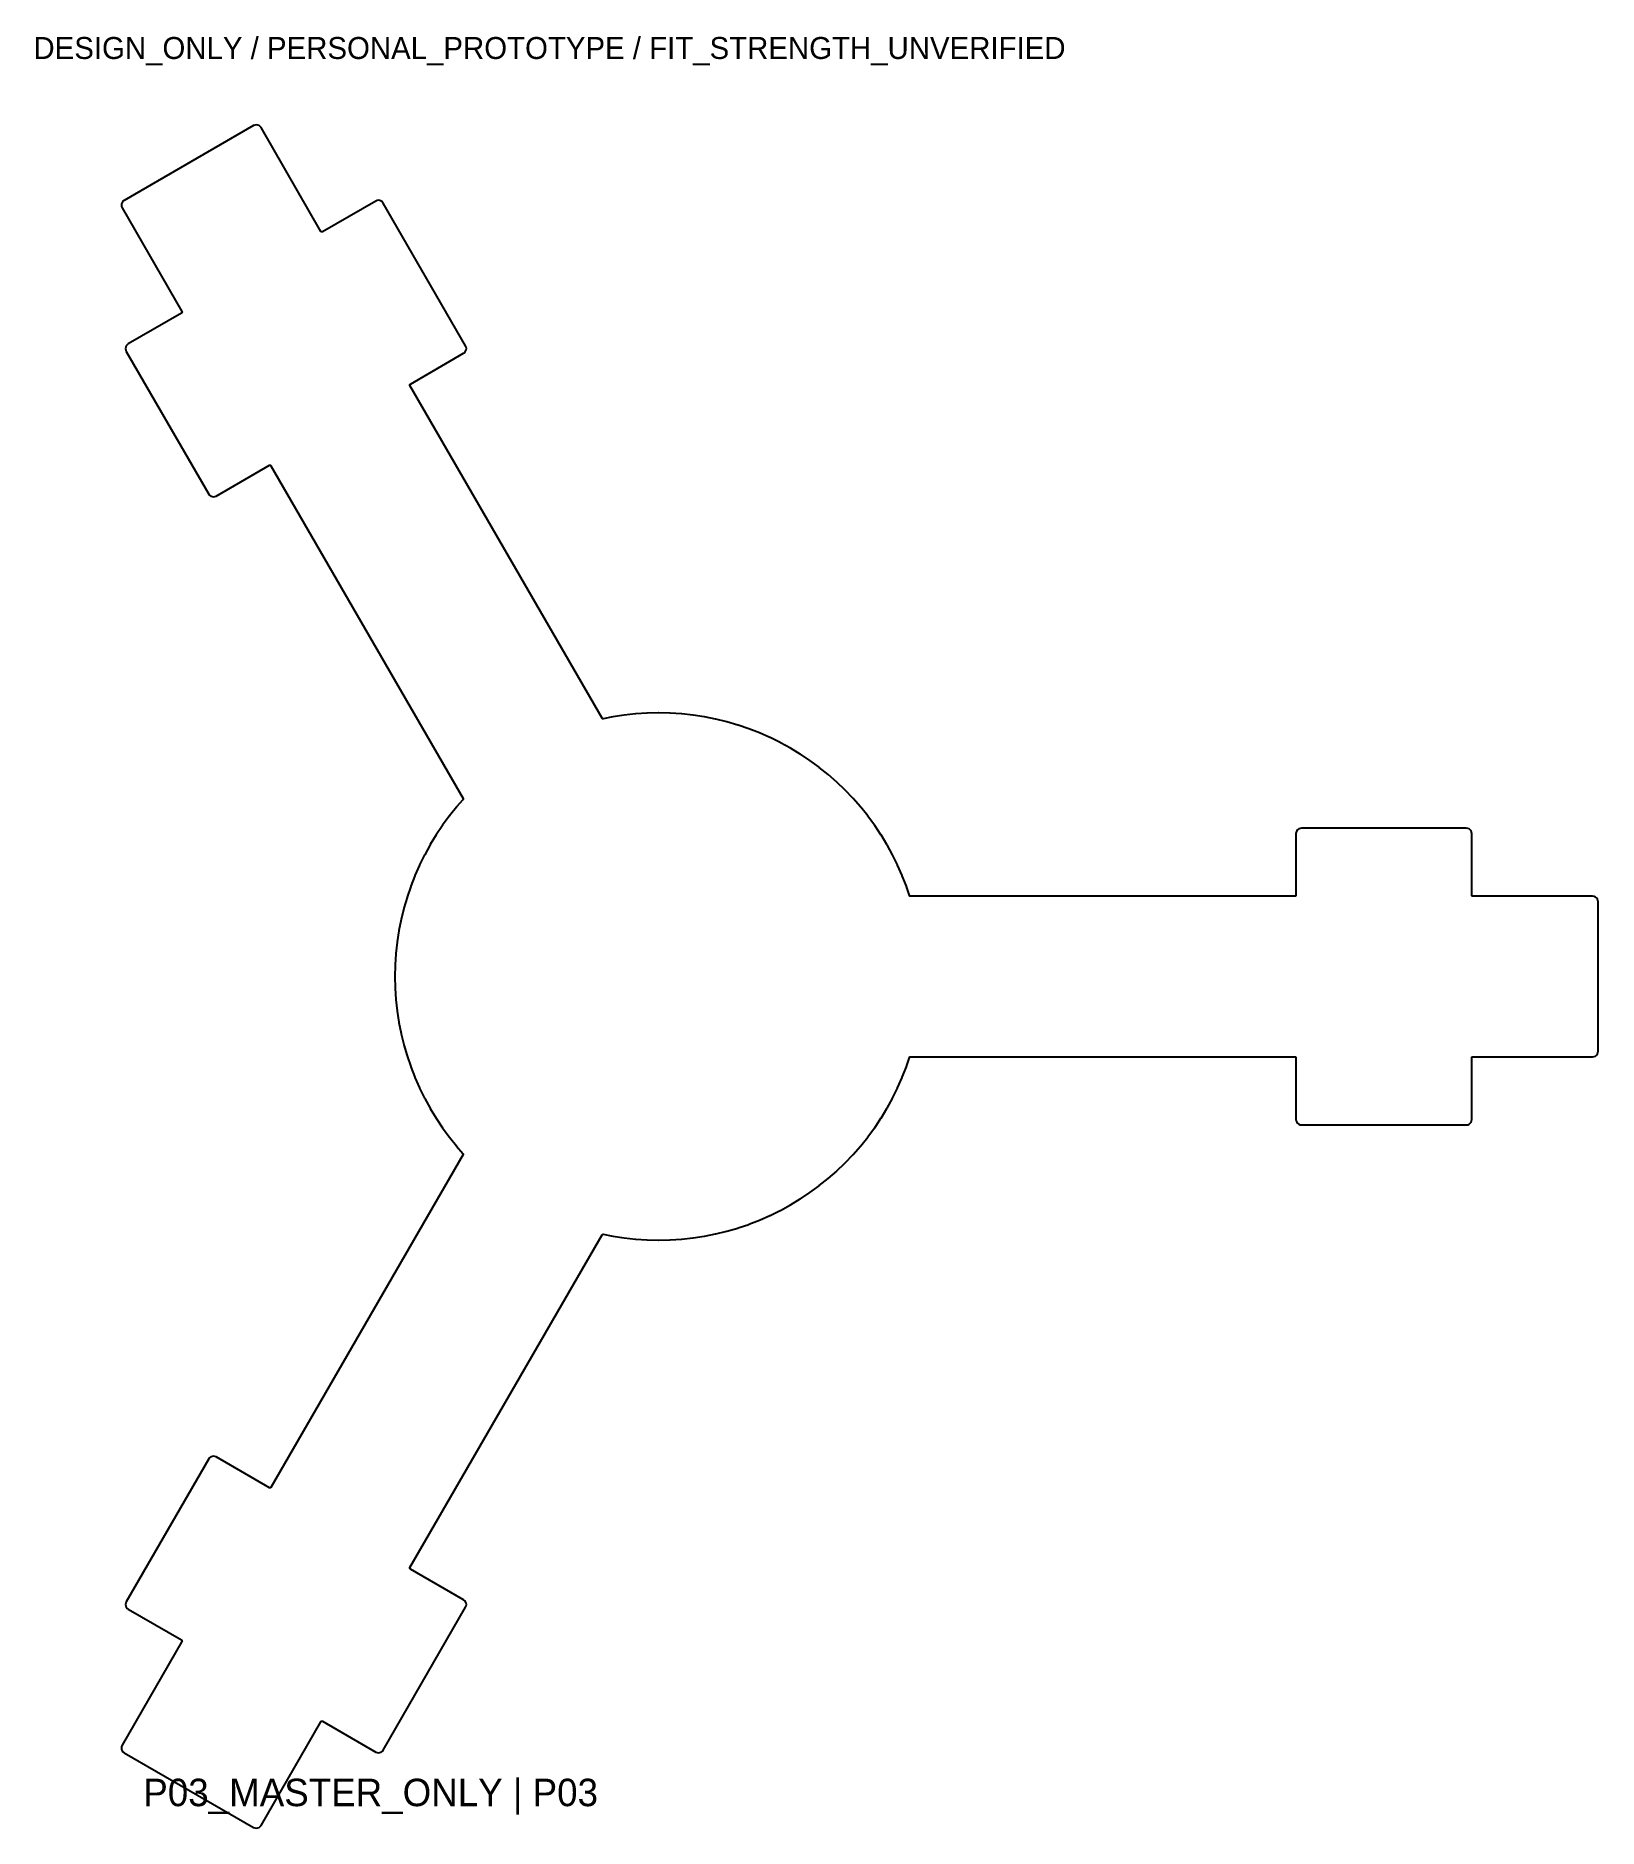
# Model space of a CAD drawing. Header units: millimetres. Extents: x 2 to 144, y 10 to 173.
import ezdxf

# ---------------------------------------------------------------- set-up
doc = ezdxf.new("R2010")
doc.units = ezdxf.units.MM
doc.layers.add('ANNOTATION_NOT_CUT', color=7, linetype='Continuous')
doc.layers.add('CUT_OUTER', color=1, linetype='Continuous')

msp = doc.modelspace()

# ---------------------------------------------------------------- linework, layer by layer
at = {"layer": 'CUT_OUTER'}
msp.add_lwpolyline([(15.480385, 27.126279), (15.516988, 27.089677), (15.530385, 27.039677), (15.516988, 26.989677), (10.066988, 17.55), (10.017037, 17.429409), (10, 17.3), (10.017037, 17.17059), (10.066988, 17.05), (10.146447, 16.946446), (10.25, 16.866987), (22.027946, 10.066987), (22.148536, 10.017037), (22.277946, 10), (22.407355, 10.017037), (22.527946, 10.066987), (22.631499, 10.146446), (22.710958, 10.25), (28.160958, 19.689677), (28.197561, 19.726279), (28.247561, 19.739677), (28.297561, 19.726279), (33.147303, 16.926279), (33.267894, 16.876329), (33.397303, 16.859292), (33.526713, 16.876329), (33.647303, 16.926279), (33.750857, 17.005738), (33.830316, 17.109292), (41.330316, 30.099673), (41.380266, 30.220263), (41.397303, 30.349673), (41.380266, 30.479082), (41.330316, 30.599673), (41.250857, 30.703226), (41.147303, 30.782686), (36.297561, 33.582686), (36.260958, 33.619288), (36.247561, 33.669288), (36.260958, 33.719288), (53.744623, 64.001884), (53.789955, 64.04297), (53.850735, 64.049962), (54.710716, 63.878901), (54.721437, 63.87689), (54.7322, 63.875113), (55.745561, 63.719142), (55.75636, 63.7176), (55.76719, 63.716295), (56.78639, 63.604674), (56.797246, 63.603605), (56.808122, 63.602773), (57.831221, 63.535715), (57.842113, 63.535121), (57.853015, 63.534764), (58.878066, 63.512397), (58.888973, 63.512278), (58.89988, 63.512397), (59.924931, 63.534764), (59.935833, 63.535121), (59.946725, 63.535715), (60.969824, 63.602773), (60.9807, 63.603605), (60.991556, 63.604674), (62.010756, 63.716295), (62.021586, 63.7176), (62.032385, 63.719142), (63.045746, 63.875113), (63.056509, 63.87689), (63.06723, 63.878901), (64.072823, 64.078926), (64.083498, 64.081171), (64.094121, 64.083648), (65.090033, 64.327346), (65.100599, 64.330054), (65.111104, 64.332992), (66.095438, 64.619899), (66.105876, 64.623066), (66.116243, 64.626459), (67.087125, 64.956029), (67.097416, 64.959648), (67.107625, 64.96349), (68.063207, 65.335096), (68.07333, 65.33916), (68.083361, 65.343444), (69.021825, 65.756378), (69.031761, 65.76088), (69.041596, 65.765597), (69.961155, 66.219074), (69.970885, 66.224005), (69.980505, 66.229147), (70.879408, 66.722302), (70.888913, 66.727652), (70.8983, 66.733209), (71.774836, 67.265104), (71.7841, 67.270865), (71.793235, 67.276826), (72.645736, 67.846449), (72.654739, 67.852607), (72.663606, 67.858961), (73.490449, 68.465228), (73.499175, 68.471773), (73.507756, 68.478508), (74.307367, 69.120264), (74.315799, 69.127184), (74.324078, 69.134286), (75.094935, 69.810309), (75.103058, 69.817591), (75.111019, 69.825047), (75.851655, 70.534052), (75.859452, 70.54168), (75.86708, 70.549477), (76.576085, 71.290113), (76.583541, 71.298074), (76.590823, 71.306197), (77.266846, 72.077054), (77.273948, 72.085333), (77.280868, 72.093765), (77.922624, 72.893376), (77.929359, 72.901957), (77.935904, 72.910683), (78.542171, 73.737526), (78.548525, 73.746393), (78.554683, 73.755396), (79.124306, 74.607897), (79.130267, 74.617032), (79.136028, 74.626296), (79.667923, 75.502832), (79.67348, 75.512219), (79.67883, 75.521724), (80.171985, 76.420627), (80.177127, 76.430247), (80.182058, 76.439977), (80.635535, 77.359536), (80.640252, 77.369371), (80.644754, 77.379307), (81.057688, 78.317771), (81.061972, 78.327802), (81.066036, 78.337925), (81.437642, 79.293507), (81.441484, 79.303716), (81.445103, 79.314007), (81.72695, 80.144303), (81.763396, 80.193444), (81.821643, 80.212159), (116.788973, 80.212159), (116.838973, 80.198762), (116.875576, 80.162159), (116.888973, 80.112159), (116.888973, 74.512159), (116.90601, 74.382749), (116.95596, 74.262159), (117.03542, 74.158606), (117.138973, 74.079146), (117.259563, 74.029196), (117.388973, 74.012159), (132.388973, 74.012159), (132.518383, 74.029196), (132.638973, 74.079146), (132.742526, 74.158606), (132.821986, 74.262159), (132.871936, 74.382749), (132.888973, 74.512159), (132.888973, 80.112159), (132.90237, 80.162159), (132.938973, 80.198762), (132.988973, 80.212159), (143.888973, 80.212159), (144.018383, 80.229196), (144.138973, 80.279146), (144.242526, 80.358606), (144.321986, 80.462159), (144.371936, 80.582749), (144.388973, 80.712159), (144.388973, 94.312159), (144.371936, 94.441569), (144.321986, 94.562159), (144.242526, 94.665712), (144.138973, 94.745172), (144.018383, 94.795122), (143.888973, 94.812159), (132.988973, 94.812159), (132.938973, 94.825556), (132.90237, 94.862159), (132.888973, 94.912159), (132.888973, 100.512159), (132.871936, 100.641569), (132.821986, 100.762159), (132.742526, 100.865712), (132.638973, 100.945172), (132.518383, 100.995122), (132.388973, 101.012159), (117.388973, 101.012159), (117.259563, 100.995122), (117.138973, 100.945172), (117.03542, 100.865712), (116.95596, 100.762159), (116.90601, 100.641569), (116.888973, 100.512159), (116.888973, 94.912159), (116.875576, 94.862159), (116.838973, 94.825556), (116.788973, 94.812159), (81.821643, 94.812159), (81.763396, 94.830874), (81.72695, 94.880015), (81.445103, 95.710311), (81.441484, 95.720602), (81.437642, 95.730811), (81.066036, 96.686393), (81.061972, 96.696516), (81.057688, 96.706547), (80.644754, 97.645011), (80.640252, 97.654947), (80.635535, 97.664782), (80.182058, 98.584341), (80.177127, 98.594071), (80.171985, 98.603691), (79.67883, 99.502594), (79.67348, 99.512099), (79.667923, 99.521486), (79.136028, 100.398022), (79.130267, 100.407286), (79.124306, 100.416421), (78.554683, 101.268922), (78.548525, 101.277925), (78.542171, 101.286792), (77.935904, 102.113635), (77.929359, 102.122361), (77.922624, 102.130942), (77.280868, 102.930553), (77.273948, 102.938985), (77.266846, 102.947264), (76.590823, 103.718121), (76.583541, 103.726244), (76.576085, 103.734205), (75.86708, 104.474841), (75.859452, 104.482638), (75.851655, 104.490266), (75.111019, 105.199271), (75.103058, 105.206727), (75.094935, 105.214009), (74.324078, 105.890032), (74.315799, 105.897134), (74.307367, 105.904054), (73.507756, 106.54581), (73.499175, 106.552545), (73.490449, 106.55909), (72.663606, 107.165357), (72.654739, 107.171711), (72.645736, 107.177869), (71.793235, 107.747492), (71.7841, 107.753453), (71.774836, 107.759214), (70.8983, 108.291109), (70.888913, 108.296666), (70.879408, 108.302016), (69.980505, 108.795171), (69.970885, 108.800313), (69.961155, 108.805244), (69.041596, 109.258721), (69.031761, 109.263438), (69.021825, 109.26794), (68.083361, 109.680874), (68.07333, 109.685158), (68.063207, 109.689222), (67.107625, 110.060828), (67.097416, 110.06467), (67.087125, 110.068289), (66.116243, 110.397859), (66.105876, 110.401252), (66.095438, 110.404419), (65.111104, 110.691326), (65.100599, 110.694264), (65.090033, 110.696972), (64.094121, 110.94067), (64.083498, 110.943147), (64.072823, 110.945392), (63.06723, 111.145417), (63.056509, 111.147428), (63.045746, 111.149205), (62.032385, 111.305176), (62.021586, 111.306718), (62.010756, 111.308023), (60.991556, 111.419644), (60.9807, 111.420713), (60.969824, 111.421545), (59.946725, 111.488603), (59.935833, 111.489197), (59.924931, 111.489554), (58.89988, 111.511921), (58.888973, 111.51204), (58.878066, 111.511921), (57.853015, 111.489554), (57.842113, 111.489197), (57.831221, 111.488603), (56.808122, 111.421545), (56.797246, 111.420713), (56.78639, 111.419644), (55.76719, 111.308023), (55.75636, 111.306718), (55.745561, 111.305176), (54.7322, 111.149205), (54.721437, 111.147428), (54.710716, 111.145417), (53.850735, 110.974356), (53.789955, 110.981348), (53.744623, 111.022434), (36.260958, 141.30503), (36.247561, 141.35503), (36.260958, 141.40503), (36.297561, 141.441632), (41.147303, 144.241632), (41.250857, 144.321092), (41.330316, 144.424645), (41.380266, 144.545236), (41.397303, 144.674645), (41.380266, 144.804055), (41.330316, 144.924645), (33.830316, 157.915026), (33.750857, 158.01858), (33.647303, 158.098039), (33.526713, 158.147989), (33.397303, 158.165026), (33.267894, 158.147989), (33.147303, 158.098039), (28.297561, 155.298039), (28.247561, 155.284641), (28.197561, 155.298039), (28.160958, 155.334641), (22.710958, 164.774318), (22.631499, 164.877872), (22.527946, 164.957331), (22.407355, 165.007281), (22.277946, 165.024318), (22.148536, 165.007281), (22.027946, 164.957331), (10.25, 158.157331), (10.146447, 158.077872), (10.066988, 157.974318), (10.017037, 157.853728), (10, 157.724318), (10.017037, 157.594909), (10.066988, 157.474318), (15.516988, 148.034641), (15.530385, 147.984641), (15.516988, 147.934641), (15.480385, 147.898039), (10.630643, 145.098039), (10.527089, 145.01858), (10.44763, 144.915026), (10.39768, 144.794436), (10.380643, 144.665026), (10.39768, 144.535617), (10.44763, 144.415026), (17.94763, 131.424645), (18.027089, 131.321092), (18.130643, 131.241632), (18.251233, 131.191682), (18.380643, 131.174645), (18.510052, 131.191682), (18.630643, 131.241632), (23.480385, 134.041632), (23.530385, 134.05503), (23.580385, 134.041632), (23.616988, 134.00503), (41.100652, 103.722434), (41.113568, 103.662632), (41.089234, 103.6065), (40.5111, 102.947264), (40.503998, 102.938985), (40.497078, 102.930553), (39.855322, 102.130942), (39.848587, 102.122361), (39.842042, 102.113635), (39.235775, 101.286792), (39.229421, 101.277925), (39.223263, 101.268922), (38.65364, 100.416421), (38.647679, 100.407286), (38.641918, 100.398022), (38.110023, 99.521486), (38.104466, 99.512099), (38.099116, 99.502594), (37.605961, 98.603691), (37.600819, 98.594071), (37.595888, 98.584341), (37.142411, 97.664782), (37.137694, 97.654947), (37.133192, 97.645011), (36.720258, 96.706547), (36.715974, 96.696516), (36.71191, 96.686393), (36.340304, 95.730811), (36.336462, 95.720602), (36.332843, 95.710311), (36.003273, 94.739429), (35.99988, 94.729062), (35.996713, 94.718624), (35.709806, 93.73429), (35.706868, 93.723785), (35.70416, 93.713219), (35.460462, 92.717307), (35.457985, 92.706684), (35.45574, 92.696009), (35.255715, 91.690416), (35.253704, 91.679695), (35.251927, 91.668932), (35.095956, 90.655571), (35.094414, 90.644772), (35.093109, 90.633942), (34.981488, 89.614742), (34.980419, 89.603886), (34.979587, 89.59301), (34.912529, 88.569911), (34.911935, 88.559019), (34.911578, 88.548117), (34.889211, 87.523066), (34.889092, 87.512159), (34.889211, 87.501252), (34.911578, 86.476201), (34.911935, 86.465299), (34.912529, 86.454407), (34.979587, 85.431308), (34.980419, 85.420432), (34.981488, 85.409576), (35.093109, 84.390376), (35.094414, 84.379546), (35.095956, 84.368747), (35.251927, 83.355386), (35.253704, 83.344623), (35.255715, 83.333902), (35.45574, 82.328309), (35.457985, 82.317634), (35.460462, 82.307011), (35.70416, 81.311099), (35.706868, 81.300533), (35.709806, 81.290028), (35.996713, 80.305694), (35.99988, 80.295256), (36.003273, 80.284889), (36.332843, 79.314007), (36.336462, 79.303716), (36.340304, 79.293507), (36.71191, 78.337925), (36.715974, 78.327802), (36.720258, 78.317771), (37.133192, 77.379307), (37.137694, 77.369371), (37.142411, 77.359536), (37.595888, 76.439977), (37.600819, 76.430247), (37.605961, 76.420627), (38.099116, 75.521724), (38.104466, 75.512219), (38.110023, 75.502832), (38.641918, 74.626296), (38.647679, 74.617032), (38.65364, 74.607897), (39.223263, 73.755396), (39.229421, 73.746393), (39.235775, 73.737526), (39.842042, 72.910683), (39.848587, 72.901957), (39.855322, 72.893376), (40.497078, 72.093765), (40.503998, 72.085333), (40.5111, 72.077054), (41.089234, 71.417818), (41.113568, 71.361686), (41.100652, 71.301884), (23.616988, 41.019288), (23.580385, 40.982686), (23.530385, 40.969288), (23.480385, 40.982686), (18.630643, 43.782686), (18.510052, 43.832636), (18.380643, 43.849673), (18.251233, 43.832636), (18.130643, 43.782686), (18.027089, 43.703226), (17.94763, 43.599673), (10.44763, 30.609292), (10.39768, 30.488701), (10.380643, 30.359292), (10.39768, 30.229882), (10.44763, 30.109292), (10.527089, 30.005738), (10.630643, 29.926279)], close=True, dxfattribs=at)

# ---------------------------------------------------------------- texts
at = {"layer": 'ANNOTATION_NOT_CUT'}
for s, height, p in [('DESIGN_ONLY / PERSONAL_PROTOTYPE / FIT_STRENGTH_UNVERIFIED', 2, (2, 171.024318)), ('P03_MASTER_ONLY | P03', 2.5, (12, 12))]:
    msp.add_text(s, height=height, dxfattribs=at).set_placement(p)

doc.saveas('drawing.dxf')
